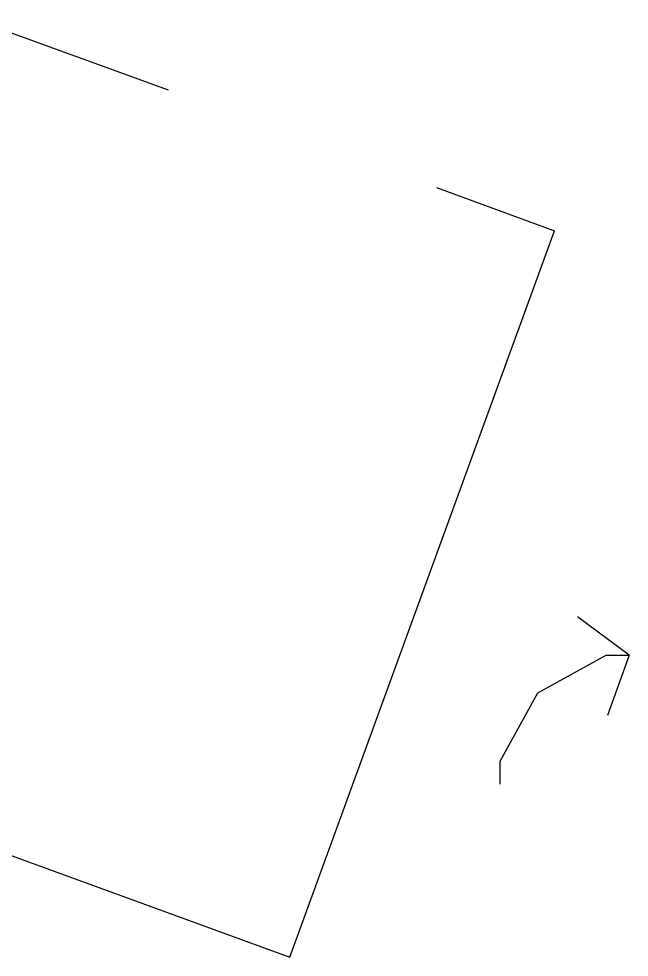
# Model space of a CAD drawing. Extents: x 0 to 132, y 0 to 98.
# Drawn here: x 52.403 to 55.247, y 35.123 to 39.492 of the extents above; entities that cross this region are included whole.
import ezdxf

# ---------------------------------------------------------------- set-up
doc = ezdxf.new("R2010")
doc.units = 0
doc.layers.get('0').update_dxf_attribs({"linetype": 'CONTINUOUS'})

msp = doc.modelspace()

# ---------------------------------------------------------------- linework, layer by layer
at = {"color": 0}
for p, q in [((52.1878, 39.4917), (53.0987, 39.1612)), ((54.3486, 38.7064), (54.8982, 38.505)), ((53.6663, 35.1234), (54.8982, 38.505)), ((55.2468, 36.5291), (55.0058, 36.7083)), ((54.821, 36.3541), (55.1395, 36.5291)), ((55.1395, 36.5291), (55.2468, 36.5291)), ((55.2468, 36.5291), (55.1462, 36.2479)), ((54.646, 36.0355), (54.821, 36.3541)), ((54.646, 35.9283), (54.646, 36.0355)), ((52.0845, 35.6993), (53.6663, 35.1234))]:
    msp.add_line(p, q, dxfattribs=at)

doc.saveas('drawing.dxf')
